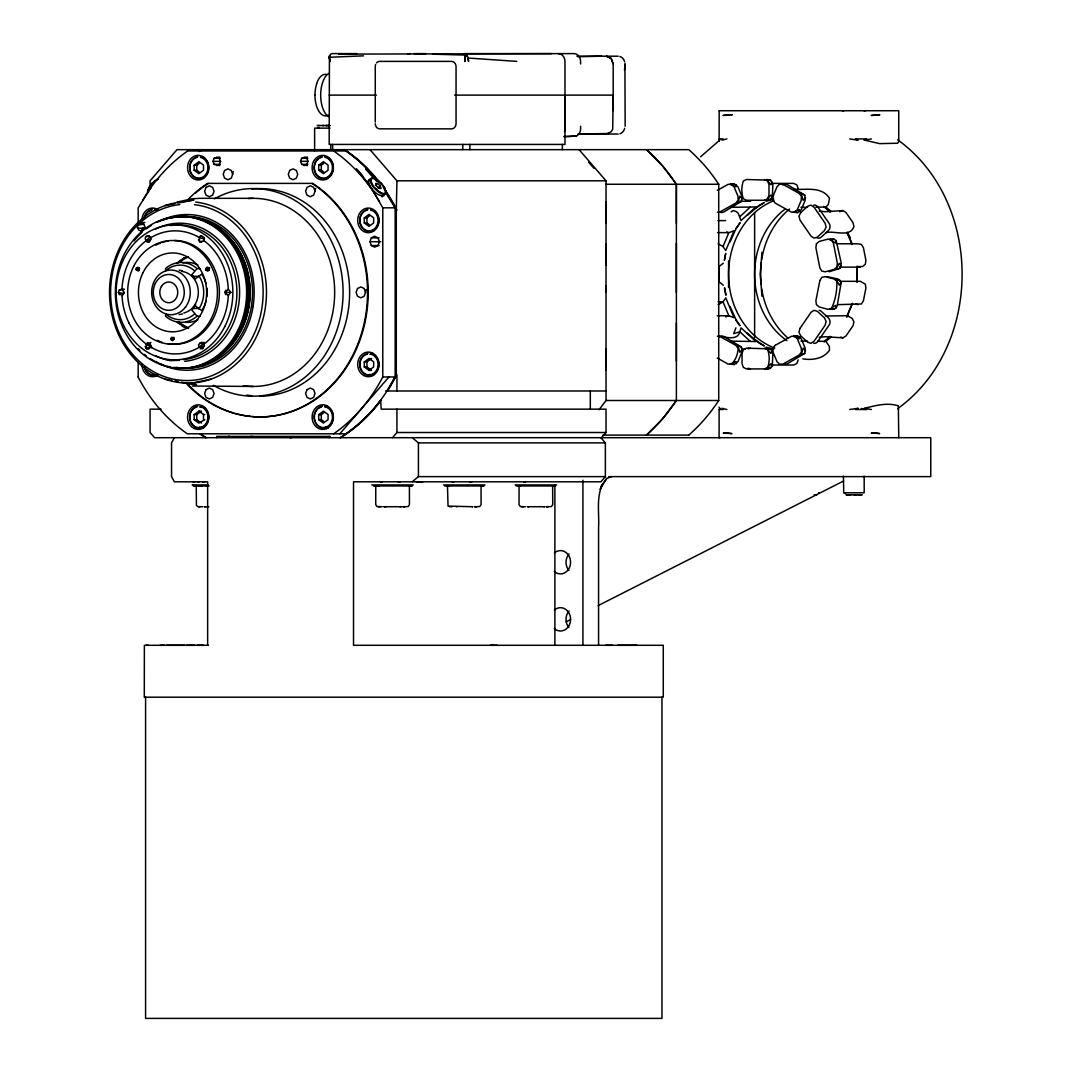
<?xml version="1.0" encoding="UTF-8"?>
<svg xmlns="http://www.w3.org/2000/svg" width="1072" height="1072" viewBox="0 0 1072 1072"><rect width="100%" height="100%" fill="white"/><g stroke="black" fill="none" stroke-linecap="round" stroke-linejoin="round"><path stroke-width="1.5" d="M145.591 697.189L145.591 1018.4L661.96 1018.4L661.96 697.189M204.806 419.688L198.856 423.078L194.153 419.661L194.153 414.65L198.869 411.139L201.482 411.139L196.752 414.65L194.153 414.65M194.153 170.22L194.153 165.195L198.869 161.698L203.506 165.075L203.506 170.247L198.856 173.624L194.153 170.22L196.752 170.22L199.111 171.922M196.752 170.22L196.752 165.195L199.124 163.44M203.506 419.688L203.506 414.529L198.869 411.139M207.646 645.29L207.646 481.81L174.361 481.81L171.547 476.625L171.547 442.883L174.361 437.698M318.706 419.661L318.706 414.65L323.422 411.139L328.059 414.529L328.059 419.688L323.409 423.078L318.706 419.661L321.305 419.661L323.664 421.376M318.706 170.22L318.706 165.195L323.422 161.698L328.059 165.075L328.059 170.247L323.409 173.624L318.706 170.22L321.305 170.22L323.664 171.922M321.305 170.22L321.305 165.195L323.677 163.453M321.305 419.661L321.305 414.65L323.677 412.894M364.292 222.936L364.292 217.911L369.023 214.413L373.646 217.79L373.646 222.963L368.996 226.339L364.292 222.936L366.905 222.936L369.25 224.638M371.622 358.423L366.905 361.934L366.905 366.959L371.595 370.363L368.996 370.363L364.292 366.959L364.292 361.934L369.023 358.423L373.646 361.813L373.646 366.972L368.996 370.363M366.905 222.936L366.905 217.911L369.264 216.155M371.207 179.386L369.358 179.453L368.339 180.672L369.157 184.344L382.784 207.821L382.784 376.942A164.78 142.509 90 0 1 333.62 433.812M385.652 192.665L395.166 207.821L395.166 376.942A164.766 142.522 -89.9 0 1 345.975 433.785M384.325 189.677A164.766 142.522 -89.9 0 1 396.318 210.018L396.292 374.744L387.032 390.985M392.446 437.698L396.935 432.512L396.935 409.156M598.565 645.29L598.565 527.759C599.57 511.344 594.732 491.847 606.792 478.447L611.589 476.625M600.883 437.698L605.372 442.883L605.372 476.625L600.883 481.81L353.519 481.81L353.519 645.29L663.26 645.29L663.26 697.189L144.291 697.189L144.372 645.29L148.191 645.29M606.028 369.974L606.028 348.949M606.028 292.388L606.028 180.806L579.094 149.665M676.378 361.184L676.378 323.061M676.365 292.388L676.378 184.263L662.442 165.785L646.443 149.665M728.571 287.564L728.571 260.871M754.621 337.613L754.634 212.497M844.575 492.798L864.179 492.798L864.179 476.156M196.243 485.964L196.417 505.488L198.253 506.721L202.715 506.721M447.48 485.964L448.042 506.118L472.832 506.721L472.162 506.721M719.928 437.698L719.098 437.698L719.111 409.504L719.821 408.378L719.057 407.159M385.692 192.37A9.876 3.846 44.9 0 1 385.223 193L383.669 196.042C371.823 195.412 367.482 179.131 358.959 173.289M558.244 53.6A7.785 6.727 -90 0 1 564.984 61.385L564.984 144.425L329.171 144.425L329.439 55.583M198.454 239.914L199.74 241.816L204.149 240.785L204.216 237.435M829.152 271.792L839.952 268.228L841.279 263.27L836.2 240.651L834.23 239.217L829.728 239.699M857.064 281.909L857.064 266.539L862.531 266.553L865.332 264.248L865.908 260.335L863.416 247.686L861.419 244.443L858.042 243.786L837.339 243.786M761.911 252.282L760.396 274.218L761.911 296.153M144.867 222.52L140.325 222.561L143.273 223.298L144.76 226.313L143.822 229.622L141.075 231.029L138.797 230.118L137.484 227.787L137.685 225.013L140.325 222.561A88.159 76.233 -90 0 1 179.734 204.605M136.131 269.662L136.291 268.188L137.98 267.223L139.025 267.879L139.226 270.144L138.194 271.042L136.131 269.662L139.306 270.077M624.48 69.908L625.164 63.985M719.057 141.276L719.325 138.931L723.265 138.931M719.111 336.729L721.295 335.844L723.587 336.353L741.516 347.1L741.851 352.286L737.965 361.639L734.253 364.56L730.019 364.051M782.399 184.773L784.597 183.888L786.875 184.384L804.817 195.144L805.152 200.317L801.253 209.67L797.541 212.591L793.307 212.095L799.297 209.67L799.739 211.707M200.102 316.16L197.034 316.16L191.888 310.089L195.694 304.716M736.451 184.773L736.008 186.809L730.019 184.384L734.253 183.888L737.965 186.809L741.851 196.163L741.516 201.335L723.587 212.095L721.295 212.591L719.111 211.707M799.739 336.742L799.297 338.765L793.307 336.353L797.541 335.844L801.253 338.765L805.152 348.119L804.817 353.304L786.875 364.051L784.918 364.051M772.282 197.677L772.885 184.692L770.647 180.203L746.541 179.506L743.365 181.021C741.301 186.555 741.301 193.215 743.365 198.749L746.541 200.263L768.396 200.263L772.282 197.677L770.929 195.077L766.44 200.263L770.647 199.566M772.282 366.343L772.885 353.358L770.647 348.869L746.541 348.172L743.365 349.7L742.052 353.358L742.052 363.743L743.365 367.415L746.541 368.929L768.396 368.929L772.282 366.343L770.929 363.743L766.44 368.929L770.647 368.232M147.963 189.757L147.775 190.401A9.889 3.832 -46.4 0 0 147.668 192.076L147.789 192.491A10.345 3.913 -47.3 0 1 147.923 190.816A10.372 3.94 -46.8 0 1 148.995 188.23M123.213 294.639L124.004 292.388L121.806 289.145L119.34 289.963L118.389 292.388L119.34 294.8M225.777 294.639L224.999 292.388L225.777 290.137M170.863 338.832L171.359 337.452L173.731 337.452L174.227 338.832L172.538 340.789L170.863 338.832L173.825 337.894M219.814 165.624L214.105 164.364L213.02 161.336L214.105 158.308L219.814 157.061M232.651 174.321L231.271 178.166L227.934 179.761L224.611 178.166L223.231 174.321L224.611 170.461L227.934 168.867L231.271 170.461L232.651 174.321A5.454 4.717 -90 0 1 233.281 171.587M307.329 165.624L301.621 164.364L300.535 161.336L301.621 158.308L307.329 157.061M315.034 191.258L313.654 195.117L310.317 196.712L306.994 195.117L305.614 191.258L306.994 187.399L310.317 185.804L313.654 187.399L315.034 191.258A5.454 4.717 -90 0 1 315.677 188.538M369.947 241.709L371.327 237.85L374.664 236.255L378.001 237.85L379.381 241.709L378.001 245.555L374.664 247.15L371.327 245.555L369.947 241.709L380.774 241.709M365.525 292.388L364.145 296.234L360.822 297.828L357.485 296.234L356.105 292.388L357.485 288.529L360.822 286.934L364.145 288.529L365.525 292.388A5.454 4.717 90 0 1 366.168 289.654M798.184 359.857L796.871 363.515L793.695 365.043L771.331 365.043M723.051 246.547L728.826 232.691L734.025 230.761L725.771 250.567L723.051 246.547L718.133 243.786M836.2 240.651L835.329 243.022L829.956 239.123L834.23 239.217M852.602 303.309L847.349 315.744L825.735 315.999M735.901 327.831L733.69 333.7L739.881 331.784L741.02 327.831L755.894 341.539L730.93 341.137M204.524 239.016L199.298 237.542A61.533 53.211 -89.9 0 0 150.991 237.555L149.249 241.816L147.172 242.165M846.934 316.16L852.012 303.966M748.497 348.172L748.202 348.869L750.44 348.172M898.524 138.931L898.698 141.946L897.532 143.233L879.656 143.635L864.26 140.057L866.538 138.931L855.443 138.931L858.123 140.164L849.707 138.931M719.821 408.378L719.325 409.504L723.265 409.504M730.099 241.883L736.129 228.47L739.975 222.896L736.129 228.47M831.912 309.326L834.23 309.218L836.2 307.785L837.286 305.413L841.198 282.485L837.902 278.961L827.195 276.656M772.282 182.106L770.929 184.692L766.44 179.506L770.647 180.203M772.282 350.772L770.929 353.358L766.44 348.172L770.647 348.869M148.727 235.934L146.073 236.497L145.109 238.359L146.154 240.785L149.249 241.816L150.549 239.914M846.719 317.285L848.18 314.605M370.631 178.997L370.483 179.265A10.439 4.047 46.2 0 0 370.322 180.712L370.456 181.597M385.545 193.241L385.21 193.737A10.251 3.966 45.6 0 1 384.379 194.126A10.372 4.02 46.3 0 1 381.485 193.737A10.519 4.127 46.8 0 1 380.493 193.389M151.005 347.221A61.56 53.252 89.9 0 0 199.312 347.248L204.243 342.517L201.147 342.517L198.454 344.862L199.298 347.234L202.554 348.561L203.894 346.417M600.695 487.05L602.384 484.222M387.675 390.985L396.935 374.744L396.935 390.985M124.004 292.388L121.994 295.617L118.389 292.388L123.642 293.674M150.093 189.248L151.165 187.573M599.958 489.167L606.792 478.447M194.179 278.063L191.888 274.673L197.034 268.616L200.102 268.616M205.703 268.657L207.78 267.276L208.799 268.188L207.767 271.042L205.864 270.144L205.703 268.657L208.946 268.871M841.198 282.485L839.322 285.179L835.946 278.961L839.952 280.221M149.263 190.28L138.167 207.821L138.167 224.088M150.268 185.577L149.557 186.608A9.849 3.899 -46 0 0 148.954 187.654M148.727 348.829L146.449 348.561L146.154 343.991L147.856 342.517L150.549 344.862M599.06 409.745L606.028 400.499L606.028 285.902M676.378 243.237L676.378 400.499L662.429 418.991L646.443 435.098M339.811 433.798L388.975 376.942M601.539 437.698L606.028 432.512L606.028 409.156L381.23 409.156L380.573 400.258A164.726 142.522 89.9 0 1 340.052 437.738M805.581 197.677L803.196 200.317L801.092 193.389L804.817 195.144M742.293 349.646L739.908 352.286L737.804 345.358L741.516 347.1M121.994 289.011A61.56 53.252 89.9 0 1 146.248 240.664L149.986 236.765M739.881 216.651L750.279 207.07L755.894 206.896L741.02 220.604L738.233 213.315L736.477 211.693L733.181 210.594L731.171 211.881M152.371 183.124L153.805 181.758A9.889 3.832 -46.4 0 1 154.837 180.86M228.309 295.617L224.999 292.388L228.403 289.145L230.601 292.388L228.309 295.617A61.533 53.211 -89.9 0 1 204.055 344.018M204.149 240.785L202.916 236.497L201.147 235.773L199.298 237.542L199.74 241.816L201.831 242.165M375.347 185.483L377.518 183.419L380.238 185.925L381.083 188.431L379.207 188.431L376.486 185.925L375.642 183.419L377.518 183.419M378.081 187.989L380.238 185.925M123.213 290.137L124.298 289.145L119.34 289.963M824.422 341.539L830.143 336.273M700.592 156.78L719.821 140.057L719.111 138.931L719.191 110.738M206.025 283.584A29.962 25.916 89.9 0 0 201.804 274.124L195.452 278.8L191.888 274.673M178.166 262.814L184.29 257.575M747.251 215.392L758.708 205.623L764.256 202.541L754.943 208.732M412.251 481.81L418.415 476.625L605.372 476.625M817.574 341.271L825.896 341.365L831.269 336.876M167.259 269.528L165.771 270.734L165.49 268.616A29.962 25.916 -90 0 1 197.034 268.603M723.278 263.216L719.111 266.526L718.789 274.218L719.111 281.909L723.278 285.219M823.953 341.834L826.499 339.878M606.444 134.04L611.201 131.762L612.702 129.122L613.184 95.113L454.555 95.113M154.931 180.833L158.2 178.85M194.675 407.775L193.885 408.311A10.506 9.085 89.8 0 0 189.918 415.212L189.798 418.053A10.506 9.085 89.8 0 0 198.869 427.607A10.506 9.085 89.8 0 0 207.901 418.053A10.506 9.085 89.8 0 0 200.477 406.77M819.263 337.278L825.36 336.742L842.994 337.841L845.996 335.925L852.99 325.781L853.942 321.962L852.28 318.478L847.349 315.744M717.275 190.387L728.062 184.384L731.493 184.156L734.052 186.809L737.951 196.163L738.139 200.129L735.848 203.09L719.674 212.095L717.396 212.243M566.177 621.854L570.492 619.67M598.149 605.613L843.543 481.02M216.718 165.624L219.331 164.364L220.417 161.336L219.331 158.308L216.718 157.061M304.247 165.624L306.86 164.364L307.945 161.336L306.86 158.308L304.247 157.061M764.497 200.263L767.659 198.749L768.986 195.077L768.986 184.692L767.659 181.021L764.497 179.506M764.497 368.929L767.659 367.415C769.723 361.88 769.723 355.221 767.659 349.7L764.497 348.172M741.516 201.335L737.804 203.09L739.908 196.163L742.293 198.802M804.817 353.304L801.092 355.046L803.196 348.119L805.581 350.758M150.938 342.517L149.531 343.161L151.005 347.234L146.449 348.561L145.109 346.417M171.359 340.213L174.213 338.993M731.519 363.448L736.008 361.639L736.451 363.676M368.339 180.672L369.264 180.297M826.123 232.664C834.512 230.359 850.109 237.944 853.942 226.487L852.99 222.668L845.996 212.524L842.994 210.594L825.36 211.693L819.263 211.157M725.637 316.856L728.826 315.744L734.025 317.687L725.771 297.869L723.051 301.902L718.133 304.662M146.154 240.785L151.232 239.016M839.684 211.693L842.994 210.594M839.952 268.228L835.946 269.474L839.322 263.27L841.198 265.95M372.131 178.448L372.52 178.341A9.836 3.792 46.1 0 1 373.471 178.448M176.987 202.126L192.169 198.749L199.901 198.32L253.314 198.32M199.298 347.234L204.524 345.76M151.608 210.045L147.534 212.216A10.506 9.085 90 0 0 144.331 218.46M321.747 406.77L318.438 408.311A10.519 9.099 90 0 0 314.351 416.164M765.998 201.268L773.729 199.231M722.032 140.164L726.91 138.931M367.897 353.479L366.57 353.814A11.042 9.554 -89.9 0 0 359.924 362.041A11.042 9.554 -89.9 0 0 362.993 372.734A11.028 9.541 90 0 0 376.46 371.609A11.042 9.554 -89.9 0 0 378.202 360.554A11.042 9.554 -89.9 0 0 370.617 353.479M145.872 227.438L141.584 228.457L137.484 227.787M191.754 383.763L196.511 384.701L188.19 383.87L210.769 379.207M425.758 53.6L414.033 53.6M580.609 126.255L580.609 128.854A7.785 6.74 -90 0 1 576.361 136.09L565.654 136.64M731.975 184.384L734.253 183.888M795.263 336.353L797.541 335.844M404.157 506.721L408.124 506.56L409.45 504.644L409.397 485.964M475.807 506.721L479.774 506.56L481.1 504.644L481.047 485.964M547.457 506.721L551.423 506.56L552.75 504.644L552.643 485.964M341.084 53.6L338.685 54.109L573.882 53.6A7.785 6.727 -90 0 1 580.609 61.385L580.609 63.985M179.171 314.619L182.495 313.935M837.339 304.662L861.419 303.992L863.416 300.75L865.908 288.1L865.332 284.187L860.347 281.32L839.644 281.32M165.222 205.556L174.79 203.707M177.992 203.077L193.952 199.982L180.31 202.085A90.745 78.484 90 0 0 121.35 340.293A90.745 78.484 90 0 0 254.64 340.293A90.745 78.484 90 0 0 195.68 202.072M200.263 235.934L201.147 235.773M864.26 140.057L871.389 138.931M146.073 236.497L149.316 236.014M849.707 409.504L858.123 408.285L855.443 409.504L866.538 409.504L861.231 408.472M199.459 343.161L202.648 342.732M200.263 348.842L202.554 348.561L204.149 343.991L201.147 342.517L201.831 342.611M143.782 224.329L137.685 225.013A88.159 76.246 -90 0 0 143.005 364.493A88.159 76.246 -90 0 0 258.339 323.141A88.159 76.246 -90 0 0 194.461 204.658M201.616 365.713L204.94 365.351M363.515 55.851L329.091 57.272L330.377 61.385L329.091 57.272L330.645 54.109L332.039 53.6L356.788 53.6M563.738 136.573L576.361 136.09M179.305 360.353L169.912 360.621A69.171 59.858 -90 0 1 155.721 355.743M578.036 56.749L601.794 56.2M834.23 309.218L829.956 309.326L835.329 305.413L836.2 307.785M578.532 134.04L608.923 133.491M819.249 492.798L818.552 492.798M730.93 207.298L750.279 207.07M800.958 207.338L807.605 207.271M815.913 207.177L825.896 207.07L831.269 211.559M444.558 485.964L483.954 485.964M516.208 485.964L555.604 485.964M209 270.533L205.864 270.144L209.094 270.117M371.823 484.933L413.256 484.933M443.473 484.933L484.986 484.933M515.123 484.933L556.636 484.933M465.663 53.935L468.183 58.049L468.571 61.385L467.419 55.972L464.444 53.6L464.712 54.391L464.444 53.6L551.544 53.6M192.29 484.919L193.054 484.919M382.248 506.721L377.049 506.56L375.723 504.644L375.776 485.964L377.264 485.964M520.563 485.964L519.076 485.964L519.022 504.644L520.349 506.56L523.618 506.721M192.451 484.919L193.509 484.919M193.295 484.919L208.209 484.919M194.193 485.964L195.305 485.964M411.755 485.964L410.817 485.964M483.405 485.964L482.467 485.964M555.055 485.964L554.117 485.964M816.797 494.782L814.331 494.782L815.336 494.782M576.924 56.2L618.169 56.2M329.171 95.113L376.46 95.113M863.911 110.738L865.493 110.738M719.098 110.738L898.751 110.738L898.738 138.931L898.028 140.057C983.453 201.965 983.453 346.484 898.028 408.392L898.524 409.504M842.257 110.738L843.718 110.738M317.634 125.531L319.429 125.531M317.178 125.531L329.988 125.531M322.19 125.531L323.905 125.531M326.102 125.531L330.069 125.531M317.634 128.131L319.429 128.131M330.042 128.131L314.619 128.131L314.632 150.683M577.929 134.04L618.169 134.04M187.345 150.964L345.988 150.964A164.673 142.442 -89.9 0 1 371.354 173.262M214.105 158.308L220.283 158.308M301.621 158.308L307.811 158.308M213.02 161.336L220.752 161.336M300.535 161.336L308.267 161.336M214.105 164.364L220.283 164.364M301.621 164.364L307.811 164.364M194.153 165.195L196.752 165.195M318.706 165.195L321.305 165.195M370.001 149.665L396.935 180.806L606.028 180.806M772.925 183.392L793.695 183.392L796.871 184.92L798.184 188.592M606.028 184.263L718.722 184.263L718.722 400.499A179.037 154.85 -90 0 1 688.814 435.071M739.881 201.268L750.641 201.268M382.784 207.821L395.166 207.821M396.292 210.032L396.935 180.806M364.292 217.911L366.905 217.911M717.972 220.604L725.65 220.604M145.497 228.457L141.584 228.457L142.951 230.333M371.327 237.85L379.073 237.85M371.327 245.555L379.073 245.555M839.644 267.129L860.347 267.129M192.464 276.321L199.111 276.321M224.999 292.388L231.177 292.388M192.464 308.441L199.111 308.441M717.315 315.784L728.826 315.744L723.051 301.902L718.093 301.661M146.449 348.561L149.544 348.561M364.292 361.934L366.905 361.934M364.292 366.959L366.905 366.959M382.784 376.942L395.166 376.942M253.314 386.443L192.169 386.027M385.572 390.985L606.028 390.985M606.028 400.499L718.722 400.499M161.068 409.156L150.08 409.156L150.08 432.512L154.569 437.698L930.764 437.698L930.764 476.625L608.775 476.625M203.506 414.529L204.806 414.529M318.706 414.65L321.305 414.65M194.153 419.661L196.752 419.661L201.456 423.078M396.935 432.512L606.028 432.512M345.988 433.798L187.345 433.798A164.807 142.549 -90 0 1 138.1 376.942M602.893 435.098L688.8 435.098M330.283 436.398L216.745 436.398L216.745 437.698M229.689 436.398L228.43 436.398M251.009 436.398L252.255 436.398M289.949 437.698L291.236 437.698M412.251 437.698L418.415 442.883L605.372 442.883M194.756 481.81L193.027 481.81M197.395 481.81L199.03 481.81M202.782 481.81L204.873 481.81M380.359 481.81L382.315 481.81M398.087 481.81L400.285 481.81M416.405 481.81L422.743 481.81M452.009 481.81L453.965 481.81M469.737 481.81L471.935 481.81M523.659 481.81L525.615 481.81M200.96 485.964L202.193 485.964M209.134 485.964L206.226 485.964M374.986 485.964L375.83 485.964M193.322 485.964L208.33 485.964M412.305 485.964L373.351 485.964M198.722 485.964L199.807 485.964M378.255 485.964L379.341 485.964M843.731 492.798L843.436 476.156M845.661 492.798L843.986 492.798M850.927 494.782L846.532 494.782M853.794 494.782L856.702 494.782M858.015 494.782L859.221 494.782M862.196 494.782L845.929 494.782M860.253 494.782L861.7 494.782M205.797 506.721L204.444 506.721L208.826 506.721M386.014 506.721L383.99 506.721L401.183 506.721L399.829 506.721M378.376 506.721L380.319 506.721M402.911 506.721L403.93 506.721M474.561 506.721L475.579 506.721M525.561 506.721L521.729 506.721M527.29 506.721L544.482 506.721L543.812 506.721M546.211 506.721L547.229 506.721M146.221 645.29L208.504 645.29M490.252 645.29L491.927 645.29M492.142 645.29L497.22 645.29M605.653 645.29L612.621 645.29M617.78 645.29L637.076 645.29M160.103 645.29L164.512 645.29M166.629 645.29L184.746 645.29M186.555 645.29L194.93 645.29M197.208 645.29L203.412 645.29M325.861 125.531L326.893 125.531M580.903 134.04L582.619 134.04M585.473 134.04L587.121 134.04M446.488 485.964L447.198 485.964M448.016 485.964L448.913 485.964M518.138 485.964L518.848 485.964M374.838 485.964L375.548 485.964M403.166 506.721L404.854 506.721M451.969 506.721L449.449 506.721M456.31 506.721L456.994 506.721M474.816 506.721L476.504 506.721M527.96 506.721L528.643 506.721M546.465 506.721L548.154 506.721M198.896 506.721L199.754 506.721M800.958 341.097L807.605 341.164M717.543 232.544L728.826 232.691L726.695 231.941M802.781 358.865C812.429 360.406 823.524 358.758 829.5 350.276L829.313 346.31L825.896 341.365M433.195 54.203L464.792 55.047L465.034 61.385L464.792 55.047M794.473 189.329C806.559 189.972 821.474 186.206 829.5 198.173L828.334 204.471L825.896 207.07L824.422 206.896L830.143 212.176M741.891 349.15L745.147 349.298M205.864 270.144L208.973 270.305M717.382 336.193L719.674 336.353L735.848 345.358L738.139 348.32C737.951 354.055 735.553 360.192 731.493 364.279L728.062 364.051L717.275 358.048M468.183 58.049L516.771 61.385M722.153 336.742C728.21 337.6 737.898 340.012 739.881 331.784L750.279 341.365M209.616 267.866L206.494 267.477L209.549 268.161M373.404 178.341L373.927 178.448A9.849 3.953 47.2 0 1 377.987 180.337A9.876 3.873 46.5 0 1 379.555 181.664L380.962 183.124M871.375 409.504L864.26 408.378C875.328 405.631 886.959 402.201 898.349 405.832L898.751 437.698M165.222 379.207L171.681 380.413M174.924 381.016L178.153 381.632M181.382 382.235L189.476 383.736M179.171 270.157L182.495 270.827M795.263 212.095L797.541 212.591M731.975 364.051L734.253 364.56M370.617 209.455L373.217 210.34A11.028 9.527 89.8 0 1 378.791 220.39A11.028 9.527 89.8 0 1 373.217 230.413L371.944 230.962A11.028 9.541 -89.8 0 1 359.937 222.735A11.028 9.541 -89.8 0 1 367.897 209.455M722.032 408.285L726.91 409.504M200.477 406.194L203.077 407.079A11.015 9.527 89.9 0 1 207.767 421.685M855.845 304.086L858.042 304.662M765.998 347.167L773.729 349.217M750.44 368.929L748.202 368.232L748.497 368.929M840.783 337.104L842.994 337.841M129.082 323.195A61.56 53.252 89.9 0 0 146.194 344.005L151.232 345.76L151.608 347.382M381.578 193L382.798 193.402A9.661 3.752 46.6 0 0 383.562 193.523L383.789 193.536A9.903 3.779 45.1 0 0 384.553 193.349M176.759 322.163L188.471 328.38M147.856 235.773L151.005 237.542M823.939 206.4L826.472 207.955M146.154 343.991L151.34 347.65M823.953 206.601L829.058 210.501M754.943 339.703L764.256 345.908L758.695 342.812L747.251 333.057M195.452 305.976L201.817 310.625A29.962 25.916 89.9 0 0 206.052 301.138M588.662 162.328L594.076 168.425M375.749 188.726L375.414 188.377A9.903 4.087 46.2 0 1 374.664 187.721M371.917 175.687L365.686 168.92L376.527 181.061M362.644 175.687L356.4 168.92L370.001 185.912M381.94 184.183L383.066 185.59A9.822 3.899 46 0 1 384.325 187.332M383.012 185.965L382.57 185.376A10.372 4.02 46.3 0 0 378.456 181.222M371.341 173.289L377.25 181.074M373.404 185.925L372.507 184.545M739.975 325.54L736.129 319.965L730.099 306.552M847.443 232.49L850.377 237.85M847.349 232.691L852.079 243.733M371.756 183.124L371.475 182.428M846.934 232.276L852.012 244.47M385.478 190.092L385.665 191.017M724.364 288.073L725.731 295.014M613.184 63.985L611.201 58.478L606.444 56.2L611.201 58.478L613.184 63.985L613.184 110.684M625.164 126.255L624.909 63.985M857.051 266.365L857.051 282.07M676.378 223.579L676.378 184.263A179.037 154.85 -90 0 0 646.47 149.651M606.028 201.817L606.028 222.842M606.028 243.853L606.028 264.878M590.31 390.985L590.31 409.156M582.927 480.256L582.927 645.29M564.984 95.113L564.984 128.854A7.785 6.74 90 0 1 564.502 131.722M562.371 144.452L562.371 149.638M554.881 485.08L554.881 645.29M469.884 144.452L469.884 149.638M462.782 144.452L462.782 149.638M418.415 442.883L418.415 476.625M375.267 122.074L375.267 66.571A5.186 4.489 -90 0 1 375.642 64.467M332.615 144.452L332.628 149.638M330.739 144.452L330.739 149.638M328.957 436.398L328.957 437.698M196.752 414.65L196.752 419.661M150.08 187.292L150.08 180.806L177.001 149.665L688.8 149.665A179.037 154.85 -90 0 1 718.722 184.263M138.167 362.309L138.167 376.942M786.821 340.628A77.841 67.348 -90 0 1 754.608 274.218A77.841 67.322 90 0 1 785.119 209.067M774.748 348.132A77.841 67.348 -90 0 1 728.558 274.218A77.841 67.322 90 0 1 773.877 200.652M726.092 294.894A78.149 67.402 89.9 0 1 724.739 287.993M739.814 325.7A77.72 67.496 -89.4 0 1 735.955 320.126M813.688 343.281A5.186 4.489 -90 0 0 817.869 341.392L829.058 325.164A5.186 4.489 90 0 0 828.348 317.861L821.326 311.389A5.186 4.489 -90 0 0 819.209 310.317M816.891 237.823A5.186 4.489 -89.9 0 0 821.326 237.046L828.348 230.574A5.186 4.489 -90 0 0 829.058 223.284L817.869 207.057A5.186 4.489 90 0 0 813.688 205.154M788.349 338.444A80.119 69.278 -90 0 1 761.656 288.797M761.053 284.375A80.119 69.278 -90 0 1 761.227 262.586M761.656 259.638A80.119 69.278 -90 0 1 789.501 209.027M568.937 570.465A11.671 10.104 90 0 1 569.018 553.956M554.385 552.951A11.671 10.104 -90 0 1 567.972 554.425A11.671 10.104 -90 0 1 567.892 570.197A11.671 10.104 -90 0 1 554.278 571.47M568.937 627.562A11.671 10.104 90 0 1 569.018 611.04M554.385 610.035A11.671 10.104 -90 0 1 567.972 611.509A11.671 10.104 -90 0 1 567.892 627.294A11.671 10.104 -90 0 1 554.278 628.554M676.432 400.405A179.037 154.85 -90 0 1 646.537 435.018M174.495 240.49A51.898 44.89 90 0 1 219.264 296.1A51.898 44.89 90 0 1 168.116 343.75M161.859 342.182A51.898 44.89 90 0 1 157.316 340.333M155.855 245.166A51.898 44.89 90 0 1 160.331 243.143M161.859 242.58A51.898 44.89 90 0 1 168.116 241.012M187.788 327.978A37.038 32.039 90 0 1 176.96 321.613M176.96 263.149A37.038 32.039 90 0 1 187.788 256.784M184.505 327.295A37.627 32.549 -89.9 0 1 181.865 325.901M188.484 327.885A37.614 32.535 -90 0 1 179.011 321.855M180.471 261.648A37.627 32.549 89.9 0 1 188.35 256.932M224.906 326.37A67.469 58.37 -89.9 0 0 203.064 233.535A67.469 58.37 -89.9 0 0 123.133 260.402A67.469 58.37 -89.9 0 0 147.695 352.326L150.348 353.8A67.429 58.317 90 0 0 224.865 326.424M204.149 240.785A61.519 53.185 90 0 1 228.282 289.145M129.069 323.128A61.506 53.171 90 0 1 122.034 295.617M170.515 225.562A67.469 58.384 90 0 1 236.55 284.964A67.469 58.384 90 0 1 183.352 359.616M134 240.945A75.898 65.647 89.9 0 1 141.973 232.463M146.395 228.818A75.898 65.647 89.9 0 1 151.058 225.602M157.182 222.239A75.898 65.647 89.9 0 1 161.001 220.577M162.287 220.082A75.898 65.647 89.9 0 1 227.974 237.904A75.898 65.647 89.9 0 1 245.421 313.265A76.005 65.687 -89.9 0 1 237.22 333.888A75.697 65.392 -89.8 0 1 228.684 345.988A75.898 65.606 -89.8 0 1 173.222 367.549M170.193 366.972A75.898 65.606 -89.8 0 1 167.138 366.235M164.083 365.297A75.898 65.606 -89.8 0 1 161.041 364.199M154.998 361.411A75.898 65.606 -89.8 0 1 150.093 358.517M146.288 355.837A75.898 65.606 -89.8 0 1 144.425 354.376M139.976 350.397A75.898 65.606 -89.8 0 1 138.275 348.668M155.721 229.033A69.171 59.858 -90 0 1 237.783 275.41A69.171 59.858 -90 0 1 184.692 361.318M344.085 149.651A164.766 142.522 -89.9 0 1 378.537 181.798M205.703 437.724A164.766 142.522 -89.9 0 1 200.035 434.039M198.977 151.5A164.766 142.522 -89.9 0 1 201.63 149.691M199.62 151.474A164.78 142.509 90 0 1 202.286 149.665M344.742 149.678A164.78 142.509 90 0 1 380.694 183.808M383.307 187.345A164.78 142.509 90 0 1 396.948 210.045M206.333 437.684A164.766 142.469 90 0 1 200.678 433.986M381.176 400.218A164.726 142.415 -89.9 0 1 340.668 437.657M148.124 189.664A9.836 3.685 -47.2 0 1 149.088 187.613M150.442 185.59A9.822 3.524 -46.9 0 1 151.527 184.25M151.206 184.089A9.822 4.047 -46.2 0 1 152.237 182.977M153.417 182.602A10.372 3.94 -46.8 0 1 158.535 178.917M152.17 183.607A10.439 4.154 -46.4 0 1 153.256 182.508M149.276 187.68A10.385 3.94 -46.4 0 1 152.304 183.727M372.091 178.394A9.862 3.846 47.6 0 0 371.193 179.627L371.059 179.774A9.929 3.819 46.9 0 0 371.059 180.833M372.239 184.478A9.929 4.007 45.5 0 1 371.502 183.017M371.26 182.374A9.929 4.007 45.5 0 1 370.899 180.753M384.607 187.466A9.929 4.007 45.5 0 1 385.344 188.953M377.92 190.95A9.97 4.033 46.6 0 1 376.741 189.958M374.57 187.721A9.97 4.033 46.6 0 1 373.177 185.912M376.862 189.637A9.782 3.564 46.2 0 1 375.83 188.645M379.836 192.116A9.889 3.966 46.8 0 1 378.309 191.071M380.533 192.437A9.862 3.605 45.4 0 1 379.81 192.009M381.645 193.134A9.876 3.819 46.3 0 1 380.6 192.638M385.585 192.277A9.862 3.859 45.5 0 0 385.652 191.808A9.862 3.765 47.4 0 0 385.612 190.977M384.741 188.632A9.97 3.752 47.2 0 1 385.277 189.972M381.016 183.071A9.916 3.752 46.4 0 1 382.007 184.156M370.47 181.677A10.372 4.02 46.3 0 0 372.239 185.443L373.458 187.131A10.398 3.886 45.8 0 0 380.372 193.027M370.47 178.85A10.519 4.127 46.8 0 1 374.959 178.729M385.665 191.245A10.519 4.127 46.8 0 1 385.572 193.188M383.495 186.461A10.439 4.047 46.2 0 1 385.813 191.446M375.629 179.399A10.439 3.926 45.8 0 1 377.813 180.82M325.057 406.77A10.506 9.085 -89.8 0 1 332.494 417.102A10.519 9.099 90 0 1 326.746 426.884A10.506 9.085 -89.8 0 1 314.364 416.15M325.044 406.194A11.028 9.541 90 0 1 332.99 419.46A11.028 9.541 90 0 1 320.984 427.688A11.028 9.541 -89.9 0 1 314.15 416.325A11.028 9.541 -89.9 0 1 322.31 406.181M327.938 427.889A11.028 9.541 -90 0 1 326.035 427.179M367.334 354.041A10.519 9.099 90 0 0 359.937 363.448L359.911 364.4A10.519 9.099 -89.9 0 0 364.011 373.203A10.519 9.099 90 0 0 376.607 370.148A10.519 9.099 -89.9 0 0 370.644 354.055M325.057 157.316A10.506 9.099 -89.8 0 1 332.4 166.106A10.506 9.099 -89.8 0 1 327.576 176.987L326.759 177.429A10.506 9.099 -89.8 0 1 322.565 178.126L320.903 177.764A10.506 9.099 -89.8 0 1 314.351 166.709A10.506 9.099 90 0 1 318.438 158.857A10.506 9.099 -89.8 0 1 321.774 157.316M322.31 156.74A11.028 9.527 89.8 0 0 314.351 165.302A11.028 9.527 89.8 0 0 318.518 176.934L319.711 177.697A11.028 9.541 -89.9 0 0 327.63 177.684A11.028 9.527 89.8 0 0 333.097 166.08A11.028 9.527 89.8 0 0 325.017 156.74M370.644 210.045A10.506 9.085 -89.9 0 1 378.094 220.376L378.054 221.328A10.506 9.085 -89.9 0 1 368.165 230.842A10.506 9.085 90 0 1 359.911 220.376A10.506 9.085 -89.9 0 1 360.929 215.552A10.506 9.085 90 0 1 367.348 210.045M194.662 407.789A10.506 9.085 89.8 0 1 197.181 406.784M197.757 406.194A11.015 9.527 89.9 0 0 192.866 408.767L191.901 409.879A11.028 9.541 -90 0 0 193.965 426.388A11.028 9.541 -90 0 0 207.794 421.685M144.532 367.281A10.506 9.085 -90 0 0 154.087 374.852A10.492 9.072 90 0 0 155.762 374.49M156.217 374.972A11.028 9.541 89.9 0 1 144.372 367.495M154.917 210.045A10.546 9.125 -90 0 1 156.606 210.608M144.09 218.809A11.028 9.541 89.9 0 1 152.17 209.455M154.877 209.455A11.028 9.541 89.9 0 1 157.49 210.353M197.168 157.329A10.506 9.085 89.8 0 0 190.414 171.574A10.506 9.085 89.8 0 0 203.827 176.465A10.506 9.072 -89.9 0 0 207.78 169.564M200.491 157.329A10.506 9.085 89.8 0 1 207.794 169.55M200.477 156.74A11.028 9.541 -89.9 0 1 208.651 167.661A11.028 9.541 -89.9 0 1 200.477 178.568A11.028 9.541 89.8 0 1 189.677 169.215A11.028 9.541 89.8 0 1 197.757 156.74M325.968 427.152A10.733 9.286 -89.8 0 0 326.853 427.554A11.082 9.594 -89.4 0 0 327.295 427.715M327.496 427.554A11.068 9.568 90 0 1 327.054 427.366A10.72 9.273 -89.9 0 1 326.625 427.152M372.44 374.852A11.028 9.635 -89.7 0 1 371.997 374.677M371.475 354.39A11.055 9.568 89.9 0 1 372.239 354.028M372.118 354.376A11.042 9.648 -89.7 0 1 372.895 354.015M201.871 427.339A10.975 9.447 88.9 0 1 201.429 427.112M180.98 367.977A75.898 65.647 90 0 1 176.438 367.321M180.94 216.785A75.898 65.647 90 0 1 252.456 288.958A75.898 65.647 90 0 1 186.876 368.286M142.898 199.995A164.74 142.12 -89.7 0 1 187.453 151.152M333.62 150.951A164.686 142.429 -90 0 1 358.973 173.275A164.807 142.549 -90 0 1 379.408 201.563M382.208 195.747A11.028 4.275 46.4 0 1 382.195 196.94M326.652 428.572A12.328 10.653 -89.9 0 1 324.736 427.42M324.736 406.797A12.328 10.653 -89.9 0 1 326.652 405.645M371.823 375.656A12.328 10.666 -90 0 1 369.894 374.369M369.894 354.417A12.328 10.666 -90 0 1 371.823 353.13M201.683 428.371A12.328 10.666 -90 0 1 199.754 427.085M199.754 407.132A12.328 10.666 -90 0 1 201.683 405.846M157.946 375.066A12.328 10.666 90 0 1 141.946 364.4M156.097 375.656A12.328 10.666 90 0 1 154.167 374.369M142.04 218.795A12.328 10.666 90 0 1 157.946 209.697M188.002 199.539A124.499 107.682 90 0 1 207.673 183.392L312.635 183.392A124.54 107.696 90 0 1 363.636 328.166A124.54 107.696 90 0 1 252.134 416.552M311.965 183.419A124.499 107.656 90 0 1 350.102 224.45A124.54 107.709 -90 0 1 329.345 387.501A124.54 107.709 -90 0 1 186.85 383.977M251.759 395.769A103.796 89.807 89.9 0 1 246.788 395.072M251.759 189.007A103.796 89.807 89.9 0 1 349.539 287.805A103.796 89.807 89.9 0 1 259.826 396.184M214.547 198.762A103.796 89.767 -90 0 1 343.08 293.179A103.796 89.767 -90 0 1 213.301 385.304M248.356 198.494A94.068 81.351 -90 0 1 334.625 295.256A94.068 81.351 -90 0 1 243.411 385.746M250.714 416.405A124.54 107.696 90 0 1 235.09 413.417M233.656 413.001A124.54 107.696 90 0 1 207.258 400.66M205.945 399.776A124.54 107.696 90 0 1 187.493 383.964M195.385 193.161A124.499 107.656 -90 0 1 208.33 183.419M375.267 123.669A5.186 4.489 -90 0 0 379.756 128.854L451.567 128.854A5.186 4.489 89.9 0 0 456.056 123.669L456.056 66.571A5.186 4.489 -90 0 0 451.567 61.385L379.756 61.385A5.186 4.489 -90 0 0 376.594 62.886M619.911 56.468A7.785 6.727 90 0 1 624.668 61.962M624.681 128.278A7.785 6.74 90 0 1 619.911 133.772M407.655 54.149A7.785 6.727 -90 0 1 410.134 53.6M328.501 116.66A22.7 11.403 -90 0 1 320.689 94.966A22.7 11.403 -90 0 1 328.648 73.472M328.166 115.146A20.757 10.425 89.7 0 1 314.94 94.979M316.629 83.629A20.757 10.425 89.7 0 1 326.33 74.464M314.994 94.979A20.757 10.358 -90 0 1 316.709 83.683M177.068 216.785A75.911 65.66 -90 0 1 246.078 313.265A76.005 65.714 -90 0 1 237.904 333.915M182.99 368.299A75.911 65.66 -90 0 0 229.408 346.042A75.683 65.513 89.9 0 0 237.957 333.955M180.069 368.232A75.911 65.66 -90 0 1 174.079 367.602M161.805 220.524A75.911 65.66 -90 0 1 167.929 218.487M171.024 217.737A75.911 65.66 -90 0 1 174.053 217.174M176.29 217.04A75.898 65.647 -90 0 1 249.91 293.313A75.898 65.647 -90 0 1 174.709 367.482M169.992 218.299A75.898 65.647 -90 0 1 174.709 217.294M221.864 231.23A73.311 63.395 -89.9 0 1 229.194 237.77M232.53 241.481A73.311 63.395 -89.9 0 1 234.875 244.456M235.626 245.475A73.311 63.395 -89.9 0 1 230.306 345.76M253.113 306.445A77.841 67.322 89.9 0 1 163.132 365.217M162.1 364.748A77.841 67.322 89.9 0 1 160.036 363.756M159.004 363.234A77.841 67.322 89.9 0 1 155.963 361.519M158.991 221.502A77.854 67.375 89.9 0 1 180.82 214.856A77.8 67.281 -89.9 0 1 253.032 306.538M194.501 314.029A27.282 23.584 89.9 0 1 165.785 314.016L165.477 316.16A29.962 25.916 89.9 0 0 197.034 316.16M167.219 269.541A27.282 23.584 89.9 0 1 194.461 270.72M182.012 271.444A21.051 18.211 -89.9 0 1 198.32 291.303A21.051 18.211 -89.9 0 1 183.861 312.984M198.843 275.785A27.256 23.557 -90 0 1 203.626 294.693L203.399 296.984A27.256 23.557 -90 0 1 198.869 308.937M206.923 288.221A29.962 25.916 89.9 0 1 206.936 296.502M182.789 262.895A29.962 25.902 -89.9 0 1 197.878 264.972M197.878 319.791A29.962 25.902 89.9 0 1 185.845 322.297M773.086 196.163L772.885 200.129L775.177 203.09L791.35 212.095L794.781 212.31L797.34 209.67L801.24 200.317L801.427 196.35L799.149 193.389L782.962 184.384L779.532 184.156L776.972 186.809L773.086 196.163M816.449 243.733L815.872 247.645L819.866 267.879L821.849 271.122L825.239 271.792L833.989 269.474L836.79 267.183L837.366 263.27L833.373 243.022L831.39 239.78L827.999 239.123L823.631 240.275L819.249 241.428L816.449 243.733M724.98 256.905L724.364 260.375L725.731 253.421L724.98 256.905M819.866 280.556L815.872 300.79L816.449 304.716L819.249 307.007L827.999 309.326L831.39 308.656C835.316 300.482 837.286 290.324 836.79 281.266L833.989 278.961L825.239 276.656L821.862 277.313L819.866 280.556M799.926 328.447L798.975 332.266L800.637 335.737L807.645 342.209L810.955 343.308L813.956 341.392L825.159 325.164L826.11 321.345L824.448 317.861L817.427 311.389L814.13 310.29L811.115 312.22L799.926 328.447M205.998 187.399L204.618 191.258L205.998 195.104L209.335 196.712L212.671 195.117L214.052 191.258L212.671 187.399L209.335 185.804L205.998 187.399M205.998 389.659L204.618 393.504L205.998 397.364L209.335 398.958L212.671 397.364L214.052 393.504L212.671 389.659L209.335 388.064L205.998 389.659M289.681 170.461L288.301 174.321L289.681 178.166L293.018 179.761L296.354 178.166L297.735 174.321L296.354 170.461L293.018 168.867L289.681 170.461M306.994 389.659L305.614 393.504L306.994 397.364L310.317 398.958L313.654 397.364L315.034 393.504L313.654 389.659L310.317 388.064L306.994 389.659M800.637 212.698L798.975 216.182L799.926 220.001L811.115 236.229L814.13 238.145L817.427 237.046L824.448 230.574L826.11 227.103L825.159 223.284L813.956 207.057L810.955 205.127L807.658 206.226L800.637 212.698M775.177 345.358L772.885 348.32L773.086 352.286L776.972 361.639L779.532 364.279L782.962 364.051L799.149 355.046L801.427 352.085L801.24 348.119L797.34 338.765L794.781 336.126L791.35 336.353L775.177 345.358M879.656 114.851L871.389 115.441L879.656 114.851M731.975 114.811L723.265 115.441L731.975 114.811M726.91 432.994L723.265 432.994L731.975 433.624L726.91 432.994M875.811 432.994L871.375 432.994L879.656 433.584L875.811 432.994M139.561 268.429L136.291 268.188L139.521 268.523M133.678 266.405A51.898 44.89 89.9 0 0 172.538 344.286A51.898 44.89 89.9 0 0 211.412 266.472A51.898 44.89 89.9 0 0 133.678 266.405M143.005 272.663A39.436 34.116 90 0 0 172.538 331.824A39.436 34.116 90 0 0 202.085 272.663A39.436 34.116 90 0 0 143.005 272.663M237.81 330.337A75.898 65.62 -90 0 0 180.98 216.477A75.898 65.62 -90 0 0 124.151 330.337A75.898 65.62 -90 0 0 237.81 330.337M328.086 427.782A12.328 10.666 -90 0 0 328.086 406.435A12.328 10.666 -90 0 0 312.099 417.102A12.328 10.666 -90 0 0 328.086 427.782M373.672 375.066A12.328 10.666 -90 0 0 373.672 353.72A12.328 10.666 -90 0 0 357.686 364.4A12.328 10.666 -90 0 0 373.672 375.066M313.52 161.497A12.328 10.666 90 0 0 322.752 179.989A12.328 10.666 90 0 0 331.985 161.497A12.328 10.666 90 0 0 313.52 161.497M373.672 231.056A12.328 10.666 -90 0 0 373.672 209.697A12.328 10.666 -90 0 0 357.686 220.376A12.328 10.666 -90 0 0 373.672 231.056M203.533 427.782A12.328 10.666 -90 0 0 203.533 406.435A12.328 10.666 -90 0 0 187.546 417.102A12.328 10.666 -90 0 0 203.533 427.782M203.533 178.341A12.328 10.666 -90 0 0 203.533 156.981A12.328 10.666 -90 0 0 187.546 167.661A12.328 10.666 -90 0 0 203.533 178.341M161.416 286.425A10.372 8.978 90 0 0 167.982 302.719A10.372 8.978 90 0 0 176.907 287.993A10.372 8.978 90 0 0 161.416 286.425M155.346 283.41A17.929 15.504 89.9 0 0 168.773 310.317A17.929 15.504 89.9 0 0 182.186 283.423A17.929 15.504 89.9 0 0 155.346 283.41M185.483 307.101A22.311 19.296 -90 0 0 174.736 270.492A22.311 19.296 -90 0 0 152.693 299.557A22.311 19.296 -90 0 0 185.483 307.101"/></g></svg>
